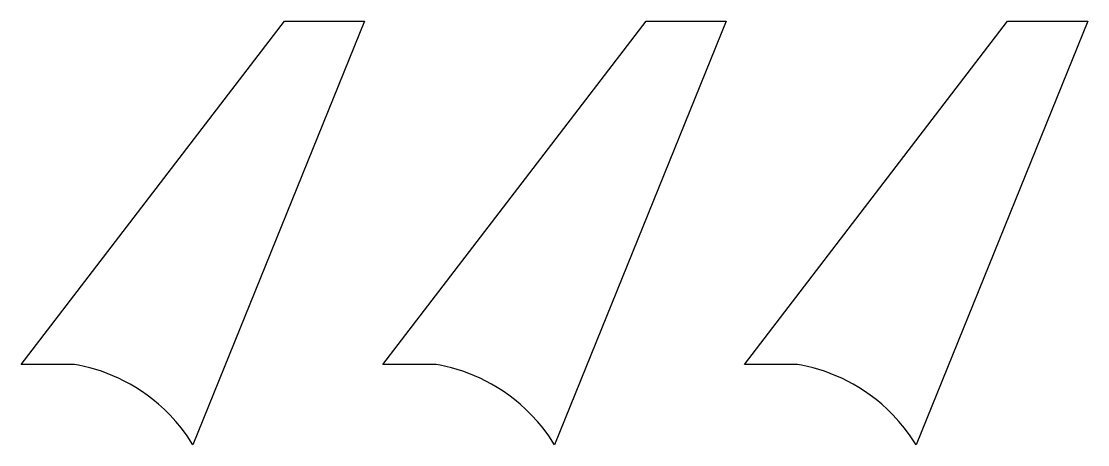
# Model space of a CAD drawing. Header units: millimetres. Extents: x 0 to 466, y -35 to 150.
import ezdxf

# ---------------------------------------------------------------- set-up
doc = ezdxf.new("R2010")
doc.units = ezdxf.units.MM

msp = doc.modelspace()

# ---------------------------------------------------------------- linework, layer by layer
at = {"layer": 'CORTE'}
for points in [[(0, 0), (115, 150), (150, 150), (75, -35.1), (72.5, -31.3), (70, -27.93), (67.5, -24.91), (65, -22.18), (62.5, -19.7), (60, -17.44), (57.5, -15.37), (55, -13.46), (52.5, -11.72), (50, -10.11), (47.5, -8.64), (45, -7.3), (42.5, -6.07), (40, -4.95), (37.5, -3.94), (35, -3.03), (32.5, -2.22), (30, -1.5), (27.5, -0.87), (25, -0.33), (23.23, 0), (22.5, 0), (20, 0), (17.5, 0), (15, 0), (12.5, 0), (10, 0), (7.5, 0), (5, 0), (2.5, 0)], [(158, 0), (273, 150), (308, 150), (233, -35.1), (230.5, -31.3), (228, -27.93), (225.5, -24.91), (223, -22.18), (220.5, -19.7), (218, -17.44), (215.5, -15.37), (213, -13.46), (210.5, -11.72), (208, -10.11), (205.5, -8.64), (203, -7.3), (200.5, -6.07), (198, -4.95), (195.5, -3.94), (193, -3.03), (190.5, -2.22), (188, -1.5), (185.5, -0.87), (183, -0.33), (181.23, 0), (180.5, 0), (178, 0), (175.5, 0), (173, 0), (170.5, 0), (168, 0), (165.5, 0), (163, 0), (160.5, 0)], [(316, 0), (431, 150), (466, 150), (391, -35.1), (388.5, -31.3), (386, -27.93), (383.5, -24.91), (381, -22.18), (378.5, -19.7), (376, -17.44), (373.5, -15.37), (371, -13.46), (368.5, -11.72), (366, -10.11), (363.5, -8.64), (361, -7.3), (358.5, -6.07), (356, -4.95), (353.5, -3.94), (351, -3.03), (348.5, -2.22), (346, -1.5), (343.5, -0.87), (341, -0.33), (339.23, 0), (338.5, 0), (336, 0), (333.5, 0), (331, 0), (328.5, 0), (326, 0), (323.5, 0), (321, 0), (318.5, 0)]]:
    msp.add_lwpolyline(points, close=True, dxfattribs=at)

doc.saveas('drawing.dxf')
